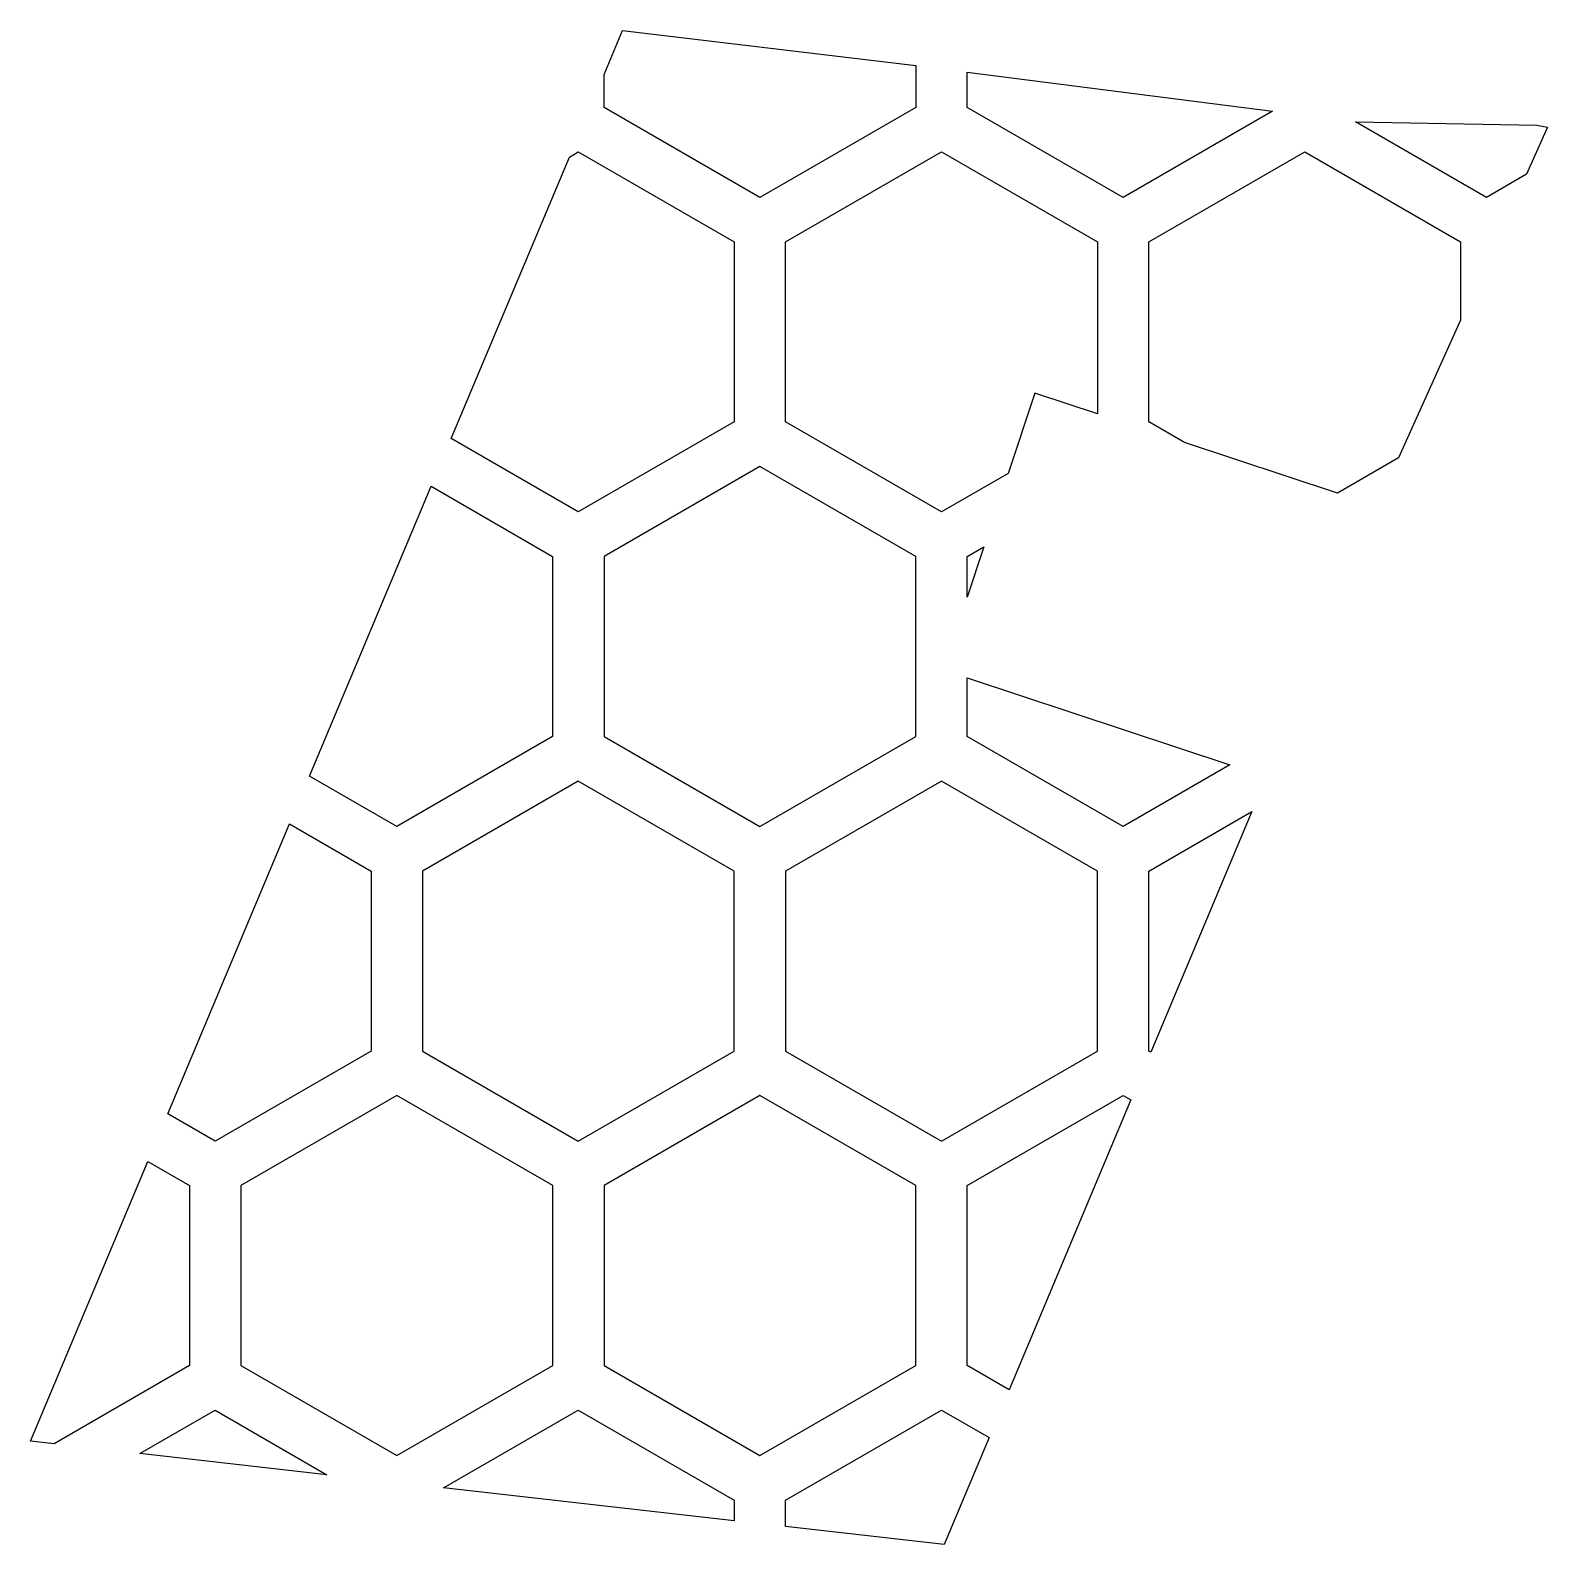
# Model space of a CAD drawing. Header units: millimetres. Extents: x 24.1 to 38.9, y 25.4 to 40.1.
import ezdxf

# ---------------------------------------------------------------- set-up
doc = ezdxf.new("R2010")
doc.units = ezdxf.units.MM

# ---------------------------------------------------------------- blocks, each defined once
blk = doc.blocks.new('HEX')
blk.add_lwpolyline([(1.516, 0.875), (0, 1.75), (-1.516, 0.875), (-1.516, -0.875), (0, -1.75), (1.516, -0.875)], close=True)

msp = doc.modelspace()

# ---------------------------------------------------------------- linework, layer by layer
for points in [[(29.893, 40.08), (32.744, 39.738), (32.744, 39.331), (31.228, 38.456), (29.712, 39.331), (29.712, 39.65), (29.893, 40.08)], [(36.21, 39.294), (34.759, 38.456), (33.244, 39.331), (33.244, 39.674), (36.21, 39.294)], [(37.019, 39.19), (38.781, 39.158), (38.886, 39.138), (38.68, 38.681), (38.29, 38.456), (37.019, 39.19)], [(29.376, 38.848), (29.462, 38.898), (30.978, 38.023), (30.978, 36.273), (29.462, 35.398), (28.227, 36.112), (29.376, 38.848)], [(33.899, 36.554), (33.641, 35.772), (32.994, 35.398), (31.478, 36.273), (31.478, 38.023), (32.994, 38.898), (34.509, 38.023), (34.509, 36.352), (33.899, 36.554)], [(35.356, 36.073), (35.009, 36.273), (35.009, 38.023), (36.525, 38.898), (38.04, 38.023), (38.04, 37.263), (37.437, 35.925), (36.844, 35.582), (35.356, 36.073)], [(28.032, 35.647), (29.212, 34.965), (29.212, 33.215), (27.697, 32.34), (26.849, 32.83), (28.032, 35.647)], [(33.244, 34.568), (33.244, 34.965), (33.406, 35.059), (33.244, 34.568)], [(35.797, 32.94), (34.759, 32.34), (33.244, 33.215), (33.244, 33.785), (35.797, 32.94)], [(35.029, 30.146), (35.009, 30.157), (35.009, 31.907), (36.01, 32.485), (35.029, 30.146)], [(26.654, 32.365), (27.447, 31.907), (27.447, 30.157), (25.931, 29.282), (25.471, 29.548), (26.654, 32.365)], [(33.652, 26.864), (33.244, 27.099), (33.244, 28.849), (34.759, 29.724), (34.834, 29.681), (33.652, 26.864)], [(24.135, 26.365), (25.276, 29.083), (25.681, 28.849), (25.681, 27.099), (24.365, 26.339), (24.135, 26.365)], [(25.201, 26.244), (25.931, 26.666), (27.019, 26.038), (25.201, 26.244)], [(28.152, 25.91), (29.462, 26.666), (30.978, 25.791), (30.978, 25.59), (28.152, 25.91)], [(33.02, 25.358), (31.478, 25.533), (31.478, 25.791), (32.994, 26.666), (33.457, 26.399), (33.02, 25.358)]]:
    msp.add_lwpolyline(points, close=True)

# ---------------------------------------------------------------- block references
for p in [(31.228, 34.09), (29.462, 31.032), (32.994, 31.032), (27.697, 27.974), (31.228, 27.974)]:
    msp.add_blockref('HEX', p)

doc.saveas('drawing.dxf')
